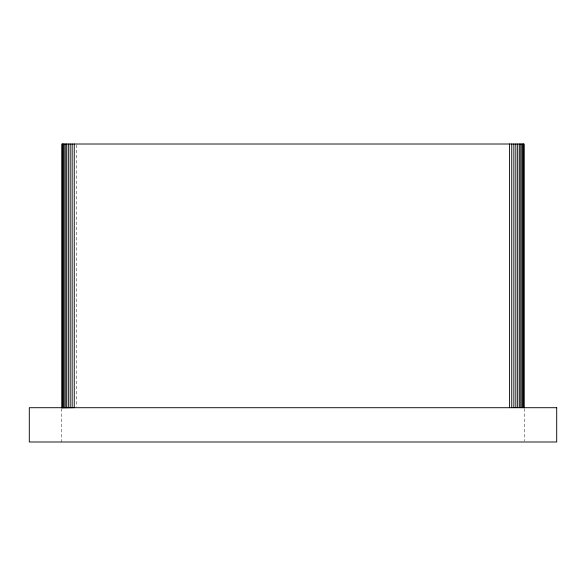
<?xml version="1.0" encoding="UTF-8"?>
<svg xmlns="http://www.w3.org/2000/svg" width="586" height="586" viewBox="0 0 586 586"><rect width="100%" height="100%" fill="white"/><g stroke="black" fill="none" stroke-linecap="round" stroke-linejoin="round"><path stroke-width="0.44" stroke-dasharray="2.93 2.2" d="M524.265 408.61L524.265 441.09M76.407 144.925L76.407 406.794M61.735 408.61L61.735 441.99"/><path stroke-width="0.88" d="M74.246 407.607L61.735 407.71L74.246 407.607L74.246 144.01M524.118 407.71L524.118 144.01L61.882 144.01L61.882 407.607M523.686 144.01L523.686 407.71M522.983 144.01L522.983 407.71M522.001 144.01L522.001 407.71M520.778 144.01L520.778 407.71M519.321 144.01L519.321 407.71M517.665 144.01L517.665 407.71M515.827 144.01L515.827 407.71M513.849 144.01L513.849 407.71M511.754 144.01L511.754 407.71M509.593 144.01L509.593 407.71M72.151 144.01L72.151 407.607M70.174 144.01L70.174 407.607M68.335 144.01L68.335 407.607M66.679 144.01L66.679 407.607M65.222 144.01L65.222 407.607M63.999 144.01L63.999 407.607M63.017 144.01L63.017 407.607M62.314 144.01L62.314 407.71M556.7 407.71L29.3 407.71L29.3 441.99L556.7 441.99L556.7 407.71"/></g></svg>
